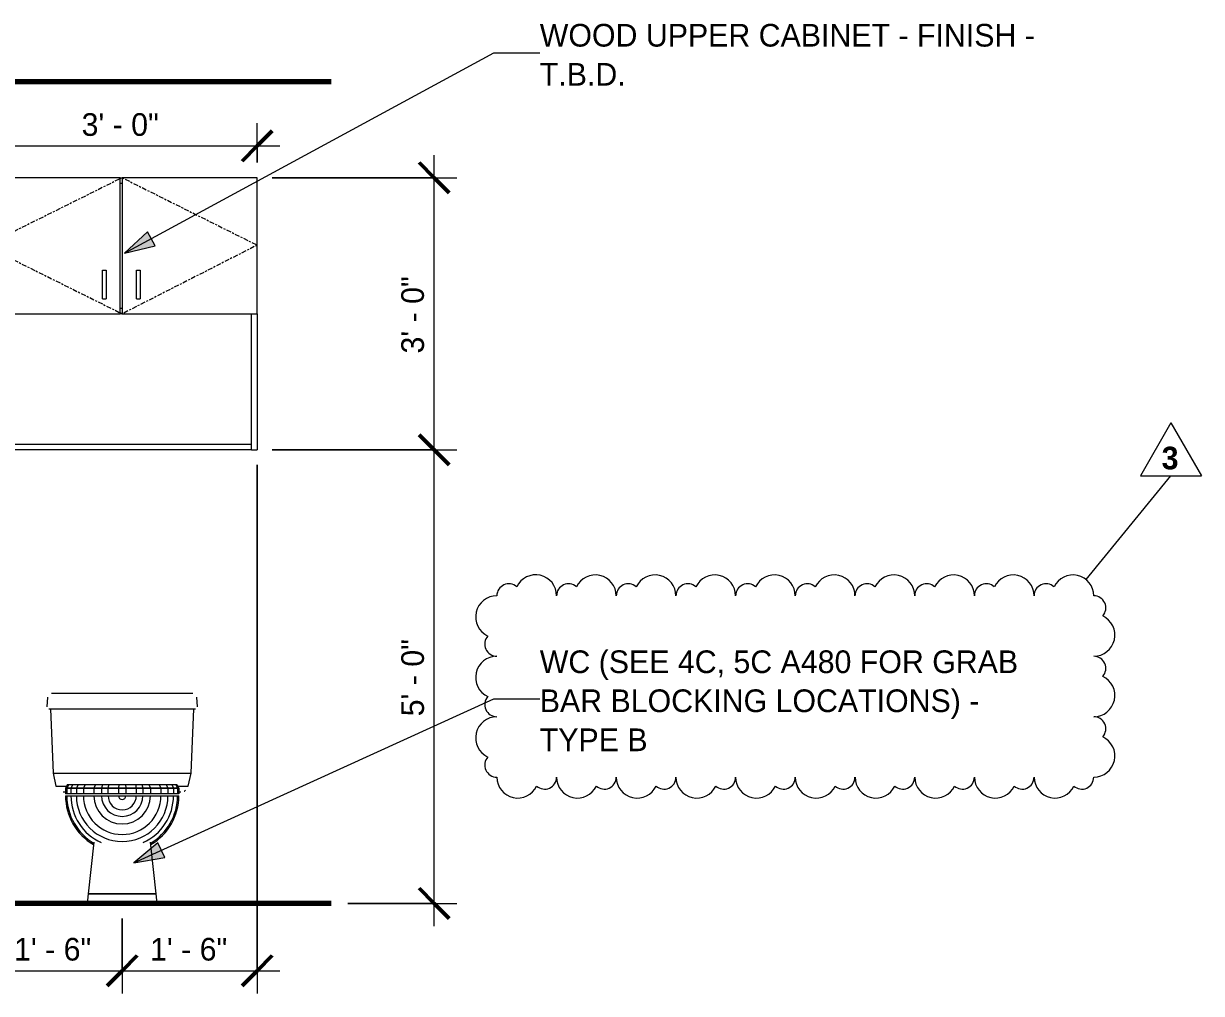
# Model space of a CAD drawing. Header units: inches. Extents: x -3862 to -1699, y -13 to 10420.
# Drawn here: x -1854.4 to -1698.5, y -11.9 to 116.4 of the extents above; entities that cross this region are included whole.
import ezdxf

# ---------------------------------------------------------------- set-up
doc = ezdxf.new("R2010")
doc.units = ezdxf.units.IN
doc.header["$MEASUREMENT"] = 0
doc.linetypes.add('Center', pattern=[1.25, 0.25, -0.1875, 0.625, -0.1875])
for name, color, linetype, lineweight in [('0-5', 130, 'Continuous', 5), ('A-ANNO-DIMS', 211, 'Continuous', 9), ('A-ANNO-DIMS-32', 211, 'Continuous', 9), ('A-FLOR-2', 7, 'Continuous', 70), ('G-ANNO-REVC', 71, 'Continuous', 20), ('G-ANNO-REVC-IDEN', 71, 'Continuous', 20), ('G-ANNO-REVC-IDEN-1', 71, 'Continuous', 9), ('G-ANNO-TEXT', 231, 'Continuous', 9), ('P-SANR-FIXT', 6, 'Continuous', 9), ('Q-CASE', 31, 'Continuous', 9), ('Q-CASE-2', 31, 'Center', 9)]:
    doc.layers.add(name, color=color, linetype=linetype, lineweight=lineweight)
doc.styles.add('Century Gothic', font='ufonts.com_century-gothic.ttf', dxfattribs={"height": 3})
doc.styles.add('Century Gothic_B', font='GOTHICB.TTF', dxfattribs={"height": 3})
doc.dimstyles.new('OD_1__HACK_2', dxfattribs={"dimscale": 12, "dimtxt": 3.132505, "dimasz": 0.333333, "dimexe": 0.25, "dimexo": 0.166667, "dimgap": 0.041667, "dimtad": 1, "dimdec": 0, "dimzin": 3, "dimdsep": 46, "dimlunit": 4, "dimtxsty": 'Century Gothic', "dimblk1": 'OBLIQUE', "dimblk2": 'OBLIQUE', "dimsah": 1, "dimcen": 0.09, "dimdle": 0.25, "dimazin": 0, "dimtfac": 1, "dimtdec": 4, "dimtix": 1, "dimtmove": 0, "dimatfit": 3, "dimfxl": 1, "dimtvp": 1, "dimtfill": 1, "dimfrac": 2, "dimtolj": 1, "dimtzin": 0, "dimarcsym": 2})

# ---------------------------------------------------------------- blocks, each defined once
blk = doc.blocks.new('CTR - 1st Phase - Shell_rvt-6-2BD - ADA TYPE B - OPTION A - BATH LAV WALL')
at = {"layer": 'A-FLOR-2'}
for p, q in [((11432.52, 108.75), (11580.3, 108.75)), ((11580.3, 0), (11462.52, 0))]:
    blk.add_line(p, q, dxfattribs=at)
blk = doc.blocks.new('Toilet-Domestic-3D - Toilet-Domestic-3D-3234795-2BD - ADA TYPE B - OPTION A - BATH LAV WALL')
at = {"layer": 'P-SANR-FIXT'}
for p, q in [((11542.78, 27.29), (11542.67, 26.02)), ((11558.9, 27.75), (11546.4, 27.75)), ((11561.65, 27.72), (11561.65, 27.75)), ((11562.62, 26.02), (11562.51, 27.29)), ((11543.15, 25.75), (11543.53, 17.25)), ((11546.4, 25.75), (11558.9, 25.75)), ((11561.76, 17.25), (11562.15, 25.75)), ((11543.53, 17.25), (11543.89, 15.49)), ((11543.53, 17.25), (11546.4, 17.25)), ((11546.4, 17.25), (11558.9, 17.25)), ((11558.9, 17.25), (11561.76, 17.25)), ((11561.4, 15.49), (11561.76, 17.25)), ((11545.4, 15.75), (11545.15, 15.25)), ((11545.57, 15.75), (11545.32, 15.25)), ((11545.4, 15.75), (11545.57, 15.75)), ((11545.57, 15.75), (11546.1, 15.75)), ((11546.1, 15.75), (11545.86, 15.25)), ((11546.1, 15.75), (11546.82, 15.75)), ((11546.82, 15.75), (11546.59, 15.25)), ((11546.82, 15.75), (11547.74, 15.75)), ((11547.74, 15.75), (11547.52, 15.25)), ((11547.74, 15.75), (11549.1, 15.75)), ((11549.1, 15.75), (11548.91, 15.25)), ((11549.1, 15.75), (11550.06, 15.75)), ((11550.06, 15.75), (11549.91, 15.25)), ((11550.06, 15.75), (11550.88, 15.75)), ((11550.88, 15.75), (11550.77, 15.25)), ((11550.88, 15.75), (11552.19, 15.75)), ((11552.19, 15.75), (11552.15, 15.25)), ((11552.19, 15.75), (11553.1, 15.75)), ((11553.1, 15.75), (11554.41, 15.75)), ((11553.1, 15.75), (11553.15, 15.25)), ((11554.41, 15.75), (11555.23, 15.75)), ((11554.41, 15.75), (11554.52, 15.25)), ((11555.23, 15.75), (11556.19, 15.75)), ((11555.23, 15.75), (11555.38, 15.25)), ((11556.19, 15.75), (11557.56, 15.75)), ((11556.19, 15.75), (11556.38, 15.25)), ((11557.56, 15.75), (11558.48, 15.75)), ((11557.56, 15.75), (11557.77, 15.25)), ((11558.48, 15.75), (11559.2, 15.75)), ((11558.48, 15.75), (11558.7, 15.25)), ((11559.2, 15.75), (11559.73, 15.75)), ((11559.2, 15.75), (11559.43, 15.25)), ((11559.73, 15.75), (11559.9, 15.75)), ((11559.73, 15.75), (11559.97, 15.25)), ((11559.9, 15.75), (11560.14, 15.25)), ((11543.89, 15.49), (11545.25, 15.49)), ((11545.15, 15.25), (11545.32, 15.25)), ((11545.15, 15.25), (11545.15, 14.5)), ((11545.32, 15.24), (11545.15, 15.24)), ((11545.32, 14.5), (11545.15, 14.5)), ((11545.15, 14.25), (11545.32, 14.25)), ((11545.32, 15.25), (11545.86, 15.25)), ((11545.32, 15.25), (11545.32, 14.5)), ((11545.86, 15.24), (11545.32, 15.24)), ((11545.86, 14.5), (11545.32, 14.5)), ((11545.32, 14.25), (11545.86, 14.25)), ((11545.86, 15.25), (11546.59, 15.25)), ((11546.59, 15.24), (11545.86, 15.24)), ((11545.86, 15.24), (11545.86, 14.5)), ((11546.59, 14.5), (11545.86, 14.5)), ((11545.86, 14.25), (11546.59, 14.25)), ((11546.59, 15.25), (11547.52, 15.25)), ((11546.59, 15.25), (11546.59, 14.5)), ((11547.52, 15.24), (11546.59, 15.24)), ((11547.52, 14.5), (11546.59, 14.5)), ((11546.59, 14.25), (11547.52, 14.25)), ((11547.52, 15.25), (11548.91, 15.25)), ((11548.91, 15.24), (11547.52, 15.24)), ((11547.52, 15.24), (11547.52, 14.5)), ((11548.91, 14.5), (11547.52, 14.5)), ((11547.52, 14.25), (11548.91, 14.25)), ((11548.91, 15.25), (11549.91, 15.25)), ((11548.91, 15.25), (11548.91, 14.5)), ((11549.91, 15.24), (11548.91, 15.24)), ((11549.91, 14.5), (11548.91, 14.5)), ((11548.91, 14.25), (11549.91, 14.25)), ((11549.91, 15.25), (11550.77, 15.25)), ((11550.77, 15.24), (11549.91, 15.24)), ((11549.91, 15.24), (11549.91, 14.5)), ((11550.77, 14.5), (11549.91, 14.5)), ((11549.91, 14.25), (11550.77, 14.25)), ((11550.77, 15.25), (11552.15, 15.25)), ((11550.77, 15.25), (11550.77, 14.5)), ((11552.15, 15.24), (11550.77, 15.24)), ((11552.15, 14.5), (11550.77, 14.5)), ((11550.77, 14.25), (11552.15, 14.25)), ((11552.15, 15.25), (11553.15, 15.25)), ((11553.15, 15.24), (11552.15, 15.24)), ((11552.15, 15.24), (11552.15, 14.5)), ((11553.15, 14.5), (11552.15, 14.5)), ((11552.15, 14.25), (11552.65, 14.25)), ((11552.65, 14.25), (11553.15, 14.25)), ((11553.15, 15.25), (11554.52, 15.25)), ((11554.52, 15.24), (11553.15, 15.24)), ((11553.15, 15.24), (11553.15, 14.5)), ((11554.52, 14.5), (11553.15, 14.5)), ((11553.15, 14.25), (11554.52, 14.25)), ((11554.52, 15.25), (11555.39, 15.25)), ((11555.39, 15.24), (11554.52, 15.24)), ((11554.52, 15.24), (11554.52, 14.5)), ((11555.39, 14.5), (11554.52, 14.5)), ((11554.52, 14.25), (11555.39, 14.25)), ((11555.39, 15.25), (11556.38, 15.25)), ((11556.39, 15.24), (11555.39, 15.24)), ((11555.39, 15.24), (11555.39, 14.5)), ((11556.39, 14.5), (11555.39, 14.5)), ((11555.39, 14.25), (11556.39, 14.25)), ((11556.39, 15.25), (11557.77, 15.25)), ((11557.77, 15.24), (11556.39, 15.24)), ((11556.39, 15.24), (11556.39, 14.5)), ((11557.77, 14.5), (11556.39, 14.5)), ((11556.39, 14.25), (11557.77, 14.25)), ((11557.77, 15.25), (11558.71, 15.25)), ((11558.71, 15.24), (11557.77, 15.24)), ((11557.77, 15.24), (11557.77, 14.5)), ((11558.71, 14.5), (11557.77, 14.5)), ((11557.77, 14.25), (11558.71, 14.25)), ((11558.71, 15.25), (11559.43, 15.25)), ((11558.71, 15.25), (11558.71, 14.5)), ((11559.43, 15.24), (11558.71, 15.24)), ((11559.43, 14.5), (11558.71, 14.5)), ((11558.71, 14.25), (11559.43, 14.25)), ((11559.43, 15.25), (11559.97, 15.25)), ((11559.43, 15.25), (11559.43, 14.5)), ((11559.97, 15.24), (11559.43, 15.24)), ((11559.97, 14.5), (11559.43, 14.5)), ((11559.43, 14.25), (11559.97, 14.25)), ((11559.97, 15.25), (11560.15, 15.25)), ((11560.15, 15.24), (11559.97, 15.24)), ((11559.97, 15.24), (11559.97, 14.5)), ((11560.15, 14.5), (11559.97, 14.5)), ((11559.97, 14.25), (11560.15, 14.25)), ((11560.04, 15.49), (11561.4, 15.49)), ((11560.15, 15.25), (11560.15, 14.5)), ((11548.9, 8.12), (11548.15, 1.25)), ((11549.77, 8.12), (11549.75, 8.12)), ((11555.54, 8.12), (11555.52, 8.12)), ((11557.15, 1.25), (11556.4, 8.12)), ((11548.15, 1.25), (11548.01, 0)), ((11548.37, 1.25), (11548.15, 1.25)), ((11548.15, 1.25), (11548.37, 1.25)), ((11549.01, 1.25), (11548.37, 1.25)), ((11548.37, 1.25), (11552.65, 1.25)), ((11550, 1.25), (11549.01, 1.25)), ((11551.26, 1.25), (11550, 1.25)), ((11552.65, 1.25), (11551.26, 1.25)), ((11554.04, 1.25), (11552.65, 1.25)), ((11552.65, 1.25), (11554.04, 1.25)), ((11555.29, 1.25), (11554.04, 1.25)), ((11554.04, 1.25), (11555.29, 1.25)), ((11556.29, 1.25), (11555.29, 1.25)), ((11555.29, 1.25), (11556.29, 1.25)), ((11556.93, 1.25), (11556.29, 1.25)), ((11556.29, 1.25), (11556.93, 1.25)), ((11557.15, 1.25), (11556.93, 1.25)), ((11556.93, 1.25), (11557.15, 1.25)), ((11557.28, 0), (11557.15, 1.25))]:
    blk.add_line(p, q, dxfattribs=at)
at = {"layer": 'P-SANR-FIXT', "flags": 128}
for points in [[(11546.4, 27.75), (11546.27, 27.75), (11546.15, 27.75), (11546.02, 27.75), (11545.9, 27.75), (11545.78, 27.75), (11545.66, 27.75), (11545.54, 27.75), (11545.42, 27.75), (11545.3, 27.75), (11545.18, 27.75), (11545.07, 27.75), (11544.96, 27.75), (11544.85, 27.75), (11544.74, 27.75), (11544.64, 27.75), (11544.54, 27.75), (11544.44, 27.75), (11544.34, 27.75), (11544.25, 27.75), (11544.16, 27.75), (11544.08, 27.75), (11543.99, 27.75), (11543.92, 27.75), (11543.84, 27.75), (11543.77, 27.75), (11543.71, 27.75), (11543.65, 27.75), (11543.59, 27.75), (11543.54, 27.75), (11543.49, 27.75), (11543.45, 27.75), (11543.41, 27.75), (11543.38, 27.75), (11543.35, 27.75), (11543.33, 27.75), (11543.31, 27.75), (11543.29, 27.75), (11543.28, 27.75), (11543.28, 27.75), (11543.28, 27.75)], [(11562.01, 27.75), (11562.01, 27.75), (11562, 27.75), (11561.99, 27.75), (11561.97, 27.75), (11561.95, 27.75), (11561.92, 27.75), (11561.89, 27.75), (11561.86, 27.75), (11561.81, 27.75), (11561.77, 27.75), (11561.72, 27.75), (11561.66, 27.75), (11561.6, 27.75), (11561.54, 27.75), (11561.47, 27.75), (11561.4, 27.75), (11561.32, 27.75), (11561.24, 27.75), (11561.16, 27.75), (11561.07, 27.75), (11560.98, 27.75), (11560.88, 27.75), (11560.78, 27.75), (11560.68, 27.75), (11560.58, 27.75), (11560.47, 27.75), (11560.37, 27.75), (11560.25, 27.75), (11560.14, 27.75), (11560.03, 27.75), (11559.91, 27.75), (11559.79, 27.75), (11559.67, 27.75), (11559.55, 27.75), (11559.43, 27.75), (11559.3, 27.75), (11559.18, 27.75), (11559.05, 27.75), (11558.93, 27.75), (11558.9, 27.75)], [(11542.92, 25.75), (11542.92, 25.75), (11542.93, 25.75), (11542.94, 25.75), (11542.96, 25.75), (11542.99, 25.75), (11543.02, 25.75), (11543.05, 25.75), (11543.1, 25.75), (11543.14, 25.75), (11543.19, 25.75), (11543.25, 25.75), (11543.31, 25.75), (11543.38, 25.75), (11543.45, 25.75), (11543.53, 25.75), (11543.61, 25.75), (11543.69, 25.75), (11543.78, 25.75), (11543.88, 25.75), (11543.97, 25.75), (11544.08, 25.75), (11544.18, 25.75), (11544.29, 25.75), (11544.4, 25.75), (11544.52, 25.75), (11544.64, 25.75), (11544.76, 25.75), (11544.88, 25.75), (11545.01, 25.75), (11545.14, 25.75), (11545.27, 25.75), (11545.4, 25.75), (11545.53, 25.75), (11545.67, 25.75), (11545.81, 25.75), (11545.94, 25.75), (11546.08, 25.75), (11546.22, 25.75), (11546.36, 25.75), (11546.4, 25.75)], [(11558.9, 25.75), (11559.04, 25.75), (11559.17, 25.75), (11559.31, 25.75), (11559.45, 25.75), (11559.59, 25.75), (11559.72, 25.75), (11559.86, 25.75), (11559.99, 25.75), (11560.12, 25.75), (11560.25, 25.75), (11560.38, 25.75), (11560.5, 25.75), (11560.62, 25.75), (11560.74, 25.75), (11560.86, 25.75), (11560.97, 25.75), (11561.08, 25.75), (11561.19, 25.75), (11561.29, 25.75), (11561.39, 25.75), (11561.49, 25.75), (11561.58, 25.75), (11561.66, 25.75), (11561.75, 25.75), (11561.82, 25.75), (11561.9, 25.75), (11561.96, 25.75), (11562.03, 25.75), (11562.08, 25.75), (11562.14, 25.75), (11562.19, 25.75), (11562.23, 25.75), (11562.27, 25.75), (11562.3, 25.75), (11562.32, 25.75), (11562.34, 25.75), (11562.36, 25.75), (11562.37, 25.75), (11562.37, 25.75), (11562.37, 25.75)], [(11544.86, 14.75), (11544.86, 14.75), (11544.86, 14.75), (11544.87, 14.75), (11544.88, 14.75), (11544.89, 14.75), (11544.9, 14.75), (11544.92, 14.75), (11544.94, 14.75), (11544.96, 14.75), (11544.98, 14.75), (11545.01, 14.75), (11545.03, 14.75), (11545.06, 14.75), (11545.09, 14.75), (11545.13, 14.75), (11545.15, 14.75)], [(11560.16, 14.75), (11560.19, 14.75), (11560.22, 14.75), (11560.25, 14.75), (11560.28, 14.75), (11560.31, 14.75), (11560.33, 14.75), (11560.35, 14.75), (11560.37, 14.75), (11560.39, 14.75), (11560.4, 14.75), (11560.41, 14.75), (11560.42, 14.75), (11560.43, 14.75), (11560.43, 14.75), (11560.43, 14.75), (11560.43, 14.75)]]:
    blk.add_lwpolyline(points, dxfattribs=at)
at = {"layer": 'P-SANR-FIXT'}
for radius, start, end in [(7.5, 180, 239.5183), (7.33, 180, 239.6408), (6.79, 180, 245.7328), (6.06, 180, 360), (5.13, 180, 360), (3.74, 180, 360), (2.74, 180, 360), (1.87, 180, 360), (0.5, 180, 360), (6.79, 294.2672, 360), (7.33, 300.3592, 360), (7.5, 300.4817, 360)]:
    blk.add_arc((11552.65, 14.25), radius, start, end, dxfattribs=at)
blk.add_open_spline([(11560.86, 14.84), (11560.89, 14.86), (11560.95, 14.89), (11561.01, 14.93), (11561.04, 14.96)], degree=3, dxfattribs=at)
blk = doc.blocks.new('300 Series Wall Hung Cabinet_326 - 36_-2909953-2BD - ADA TYPE B - OPTION A - BATH LAV WALL')
at = {"layer": 'Q-CASE'}
for p, q in [((11552.4, 96), (11534.52, 96)), ((11534.52, 96), (11534.52, 78)), ((11552.4, 78), (11552.4, 96)), ((11552.4, 96), (11552.65, 96)), ((11552.65, 95.25), (11552.4, 95.25)), ((11570.52, 96), (11552.65, 96)), ((11552.65, 96), (11552.65, 78)), ((11570.52, 78), (11570.52, 96)), ((11550.03, 83.75), (11550.52, 83.75)), ((11550.03, 80), (11550.03, 83.75)), ((11550.52, 83.75), (11550.52, 80)), ((11554.53, 83.75), (11555.02, 83.75)), ((11554.53, 80), (11554.53, 83.75)), ((11555.02, 83.75), (11555.02, 80)), ((11550.03, 80), (11550.52, 80)), ((11554.53, 80), (11555.02, 80)), ((11534.52, 78), (11552.4, 78)), ((11534.52, 60), (11534.52, 78)), ((11535.27, 78), (11535.27, 60)), ((11552.4, 78.75), (11552.65, 78.75)), ((11552.65, 78), (11552.4, 78)), ((11552.65, 78), (11570.52, 78)), ((11569.77, 60), (11569.77, 78)), ((11570.52, 78), (11570.52, 60)), ((11534.52, 60), (11535.27, 60)), ((11535.27, 60.75), (11569.77, 60.75)), ((11535.27, 60.75), (11535.27, 60)), ((11569.77, 60), (11535.27, 60)), ((11569.77, 60), (11569.77, 60.75)), ((11569.77, 60), (11570.52, 60))]:
    blk.add_line(p, q, dxfattribs=at)
at = {"layer": 'Q-CASE-2'}
for p, q in [((11552.65, 96), (11534.52, 87)), ((11552.65, 96), (11570.52, 87.08)), ((11534.52, 87), (11552.65, 78)), ((11570.52, 87.08), (11552.65, 78))]:
    blk.add_line(p, q, dxfattribs=at)
blk = doc.blocks.new('DIMBLOCK110-2BD - ADA TYPE B - OPTION A - BATH LAV WALL')
at = {"layer": 'A-ANNO-DIMS-32'}
for p, q in [((-1859.49, 32), (-1859.49, -11.91)), ((-1859.49, -8.91), (-1859.49, 32)), ((-1841.36, -2), (-1841.36, -11.91)), ((-1841.36, -8.91), (-1841.36, -2)), ((-1859.49, -8.91), (-1841.36, -8.91))]:
    blk.add_line(p, q, dxfattribs=at)
at = {"layer": 'A-ANNO-DIMS-32', "lineweight": 50}
for p, q in [((-1859.49, -8.91), (-1857.49, -6.91)), ((-1841.36, -8.91), (-1839.36, -6.91)), ((-1859.49, -8.91), (-1861.49, -10.91)), ((-1841.36, -8.91), (-1843.36, -10.91))]:
    blk.add_line(p, q, dxfattribs=at)
at = {"layer": 'A-ANNO-DIMS-32', "color": 0, "insert": (-1855.67, -4.56), "char_height": 3, "width": 12.5897, "attachment_point": 1, "line_spacing_factor": 0.984502, "style": 'Century Gothic', "bg_fill": 3, "box_fill_scale": 1.25, "bg_fill_color": 256, "bg_fill_true_color": 13158600, "bg_fill_transparency": 0}
blk.add_mtext('1\' - 6"', dxfattribs=at)
blk = doc.blocks.new('_Oblique')
at = {"color": 0, "linetype": 'ByBlock', "lineweight": -2}
blk.add_line((-0.5, -0.5), (0.5, 0.5), dxfattribs=at)
blk = doc.blocks.new('DIMBLOCK111-2BD - ADA TYPE B - OPTION A - BATH LAV WALL')
at = {"layer": 'A-ANNO-DIMS-32'}
for p, q in [((-1823.49, 58), (-1823.49, -11.91)), ((-1823.49, -8.91), (-1823.49, 58)), ((-1841.36, -2), (-1841.36, -11.91)), ((-1841.36, -8.91), (-1841.36, -2)), ((-1841.36, -8.91), (-1820.49, -8.91))]:
    blk.add_line(p, q, dxfattribs=at)
at = {"layer": 'A-ANNO-DIMS-32', "lineweight": 50}
for p, q in [((-1841.36, -8.91), (-1839.36, -6.91)), ((-1823.49, -8.91), (-1821.49, -6.91)), ((-1841.36, -8.91), (-1843.36, -10.91)), ((-1823.49, -8.91), (-1825.49, -10.91))]:
    blk.add_line(p, q, dxfattribs=at)
at = {"layer": 'A-ANNO-DIMS-32', "color": 0, "insert": (-1837.67, -4.56), "char_height": 3, "width": 12.5897, "attachment_point": 1, "line_spacing_factor": 0.984502, "style": 'Century Gothic', "bg_fill": 3, "box_fill_scale": 1.25, "bg_fill_color": 256, "bg_fill_true_color": 13158600, "bg_fill_transparency": 0}
blk.add_mtext('1\' - 6"', dxfattribs=at)
blk = doc.blocks.new('DIMBLOCK112-2BD - ADA TYPE B - OPTION A - BATH LAV WALL')
at = {"layer": 'A-ANNO-DIMS-32', "lineweight": 50}
for p, q in [((-1800.07, 60), (-1802.07, 62)), ((-1800.07, 60), (-1798.07, 58)), ((-1800.07, 0), (-1802.07, 2)), ((-1800.07, 0), (-1798.07, -2))]:
    blk.add_line(p, q, dxfattribs=at)
at = {"layer": 'A-ANNO-DIMS-32'}
for p, q in [((-1821.49, 60), (-1797.07, 60)), ((-1800.07, 60), (-1821.49, 60)), ((-1800.07, -3), (-1800.07, 60)), ((-1811.48, 0), (-1797.07, 0)), ((-1800.07, 0), (-1811.48, 0))]:
    blk.add_line(p, q, dxfattribs=at)
at = {"layer": 'A-ANNO-DIMS-32', "color": 0, "insert": (-1804.42, 24.75), "char_height": 3, "width": 12.5897, "attachment_point": 1, "rotation": 90, "line_spacing_factor": 0.984502, "style": 'Century Gothic', "bg_fill": 3, "box_fill_scale": 1.25, "bg_fill_color": 256, "bg_fill_true_color": 13158600, "bg_fill_transparency": 0}
blk.add_mtext('5\' - 0"', dxfattribs=at)
blk = doc.blocks.new('DIMBLOCK113-2BD - ADA TYPE B - OPTION A - BATH LAV WALL')
at = {"layer": 'A-ANNO-DIMS-32'}
for p, q in [((-1800.07, 60), (-1800.07, 99)), ((-1821.49, 96), (-1797.07, 96)), ((-1800.07, 96), (-1821.49, 96)), ((-1821.49, 60), (-1797.07, 60)), ((-1800.07, 60), (-1821.49, 60))]:
    blk.add_line(p, q, dxfattribs=at)
at = {"layer": 'A-ANNO-DIMS-32', "lineweight": 50}
for p, q in [((-1800.07, 96), (-1802.07, 98)), ((-1800.07, 96), (-1798.07, 94)), ((-1800.07, 60), (-1802.07, 62)), ((-1800.07, 60), (-1798.07, 58))]:
    blk.add_line(p, q, dxfattribs=at)
at = {"layer": 'A-ANNO-DIMS-32', "color": 0, "insert": (-1804.42, 72.75), "char_height": 3, "width": 12.5897, "attachment_point": 1, "rotation": 90, "line_spacing_factor": 0.984502, "style": 'Century Gothic', "bg_fill": 3, "box_fill_scale": 1.25, "bg_fill_color": 256, "bg_fill_true_color": 13158600, "bg_fill_transparency": 0}
blk.add_mtext('3\' - 0"', dxfattribs=at)
blk = doc.blocks.new('DIMBLOCK121-2BD - ADA TYPE B - OPTION A - BATH LAV WALL')
at = {"layer": 'A-ANNO-DIMS-32'}
for p, q in [((-1859.49, 98), (-1859.49, 103.2)), ((-1823.49, 98), (-1823.49, 103.2)), ((-1859.49, 100.2), (-1820.49, 100.2)), ((-1859.49, 100.2), (-1859.49, 98)), ((-1823.49, 100.2), (-1823.49, 98))]:
    blk.add_line(p, q, dxfattribs=at)
at = {"layer": 'A-ANNO-DIMS-32', "lineweight": 50}
for p, q in [((-1859.49, 100.2), (-1857.49, 102.2)), ((-1823.49, 100.2), (-1821.49, 102.2)), ((-1859.49, 100.2), (-1861.49, 98.2)), ((-1823.49, 100.2), (-1825.49, 98.2))]:
    blk.add_line(p, q, dxfattribs=at)
at = {"layer": 'A-ANNO-DIMS-32', "color": 0, "insert": (-1846.73, 104.54), "char_height": 3, "width": 12.5897, "attachment_point": 1, "line_spacing_factor": 0.984502, "style": 'Century Gothic', "bg_fill": 3, "box_fill_scale": 1.25, "bg_fill_color": 256, "bg_fill_true_color": 13158600, "bg_fill_transparency": 0}
blk.add_mtext('3\' - 0"', dxfattribs=at)
blk = doc.blocks.new('Family - ___-3235425-2BD - ADA TYPE B - OPTION A - BATH LAV WALL')
at = {"layer": 'G-ANNO-REVC'}
for centre, radius, start, end in [((11603.82, 40.7), 1.58, 48.1897, 180), ((11607.38, 40.7), 2.77, 0, 154.7912), ((11611.72, 40.7), 1.58, 48.1897, 180), ((11615.28, 40.7), 2.76, 0, 154.7912), ((11619.62, 40.7), 1.58, 48.1897, 180), ((11623.18, 40.7), 2.76, 0, 154.7912), ((11627.52, 40.7), 1.58, 48.1897, 180), ((11631.08, 40.7), 2.76, 0, 154.7912), ((11635.42, 40.7), 1.58, 48.1897, 180), ((11638.98, 40.7), 2.76, 0, 154.7912), ((11643.32, 40.7), 1.58, 48.1897, 180), ((11646.88, 40.7), 2.76, 0, 154.7912), ((11651.22, 40.7), 1.58, 48.1897, 180), ((11654.78, 40.7), 2.76, 0, 154.7912), ((11659.12, 40.7), 1.58, 48.1897, 180), ((11662.68, 40.7), 2.76, 0, 154.7912), ((11667.02, 40.7), 1.58, 48.1897, 180), ((11670.58, 40.7), 2.76, 0, 154.7912), ((11674.92, 40.7), 1.58, 48.1897, 180), ((11678.48, 40.7), 2.76, 0, 154.7912), ((11602.24, 37.9), 2.8, 90, 244.7912), ((11681.24, 39.1), 1.6, 318.1897, 90), ((11681.24, 35.5), 2.8, 270, 64.7912), ((11602.24, 34.3), 1.6, 138.1897, 270), ((11602.24, 29.9), 2.8, 90, 244.7912), ((11681.24, 31.1), 1.6, 318.1897, 90), ((11681.24, 27.5), 2.8, 270, 64.7912), ((11602.24, 26.3), 1.6, 138.1897, 270), ((11602.24, 21.9), 2.8, 90, 244.7912), ((11681.24, 23.1), 1.6, 318.1897, 90), ((11681.24, 19.5), 2.8, 270, 64.7912), ((11602.24, 18.3), 1.6, 138.1897, 270), ((11605.01, 16.7), 2.76, 180, 334.7912), ((11608.56, 16.7), 1.58, 228.1897, 360), ((11612.91, 16.7), 2.76, 180, 334.7912), ((11616.46, 16.7), 1.58, 228.1897, 360), ((11620.81, 16.7), 2.77, 180, 334.7912), ((11624.36, 16.7), 1.58, 228.1897, 360), ((11628.71, 16.7), 2.77, 180, 334.7912), ((11632.26, 16.7), 1.58, 228.1897, 360), ((11636.61, 16.7), 2.77, 180, 334.7912), ((11640.16, 16.7), 1.58, 228.1897, 360), ((11644.51, 16.7), 2.77, 180, 334.7912), ((11648.06, 16.7), 1.58, 228.1897, 360), ((11652.41, 16.7), 2.76, 180, 334.7912), ((11655.96, 16.7), 1.58, 228.1897, 360), ((11660.31, 16.7), 2.76, 180, 334.7912), ((11663.86, 16.7), 1.58, 228.1897, 360), ((11668.21, 16.7), 2.76, 180, 334.7912), ((11671.76, 16.7), 1.58, 228.1897, 360), ((11676.11, 16.7), 2.76, 180, 334.7912), ((11679.66, 16.7), 1.58, 228.1897, 360)]:
    blk.add_arc(centre, radius, start, end, dxfattribs=at)
blk = doc.blocks.new('Revision Tag - Revision Tag-3214722-2BD - ADA TYPE B - OPTION A - BATH LAV WALL')
at = {"layer": 'G-ANNO-REVC-IDEN'}
for p, q in [((11691.45, 63.56), (11687.41, 56.56)), ((11691.45, 63.56), (11695.49, 56.56)), ((11687.41, 56.56), (11695.49, 56.56))]:
    blk.add_line(p, q, dxfattribs=at)

msp = doc.modelspace()

# ---------------------------------------------------------------- hatches: boundary and pattern name
at = {"layer": 'G-ANNO-TEXT'}
msp.add_hatch(color=256, dxfattribs=at).paths.add_polyline_path([(-1841.04, 86.01), (-1837.01, 86.98), (-1838.03, 88.86)], flags=0)

# ---------------------------------------------------------------- linework, layer by layer
at = {"layer": 'G-ANNO-REVC-IDEN'}
msp.add_line((-1713.78, 42.84), (-1702.56, 56.56), dxfattribs=at)
at = {"layer": 'G-ANNO-TEXT'}
for p, q in [((-1792.18, 112.52), (-1786.09, 112.52)), ((-1838.03, 88.86), (-1841.04, 86.01)), ((-1837.01, 86.98), (-1838.03, 88.86)), ((-1841.04, 86.01), (-1837.01, 86.98)), ((-1792.18, 27.06), (-1786.09, 27.06))]:
    msp.add_line(p, q, dxfattribs=at)

# ---------------------------------------------------------------- block references
at = {"layer": '0-5'}
msp.add_blockref('CTR - 1st Phase - Shell_rvt-6-2BD - ADA TYPE B - OPTION A - BATH LAV WALL', (-13394.01, 0), dxfattribs=at)
at = {"layer": 'G-ANNO-REVC'}
msp.add_blockref('Family - ___-3235425-2BD - ADA TYPE B - OPTION A - BATH LAV WALL', (-13394.01, 0), dxfattribs=at)
at = {"layer": 'G-ANNO-REVC-IDEN'}
msp.add_blockref('Revision Tag - Revision Tag-3214722-2BD - ADA TYPE B - OPTION A - BATH LAV WALL', (-13394.01, 0), dxfattribs=at)
at = {"layer": 'P-SANR-FIXT'}
msp.add_blockref('Toilet-Domestic-3D - Toilet-Domestic-3D-3234795-2BD - ADA TYPE B - OPTION A - BATH LAV WALL', (-13394.01, 0), dxfattribs=at)
at = {"layer": 'Q-CASE'}
msp.add_blockref('300 Series Wall Hung Cabinet_326 - 36_-2909953-2BD - ADA TYPE B - OPTION A - BATH LAV WALL', (-13394.01, 0), dxfattribs=at)

# ---------------------------------------------------------------- texts
at = {"layer": 'G-ANNO-REVC-IDEN-1', "insert": (-1703.78, 60.42), "char_height": 3, "width": 2.929, "attachment_point": 1, "style": 'Century Gothic_B'}
msp.add_mtext('\\fCentury Gothic|b1|i0|c0|p34|;3', dxfattribs=at)
at = {"layer": 'G-ANNO-TEXT', "char_height": 3, "attachment_point": 1, "style": 'Century Gothic'}
for s, insert, width in [('WOOD UPPER CABINET - FINISH -', (-1786.09, 116.35), 79.891), ('T.B.D.', (-1786.09, 111.18), 13.231), ('WC (SEE 4C, 5C A480 FOR GRAB', (-1786.09, 33.47), 79.285), ('BAR BLOCKING LOCATIONS) -', (-1786.09, 28.31), 73.427), ('TYPE B', (-1786.09, 23.14), 15.554)]:
    msp.add_mtext(s, dxfattribs=dict(at, insert=insert, width=width))

# ---------------------------------------------------------------- next in the draw order: dimensions: what is measured, and where the dimension line sits
at = {"layer": 'A-ANNO-DIMS'}
dim = msp.add_linear_dim(base=(-1841.36, -8.91), p1=(-1859.49, 34), p2=(-1841.36, 0), dimstyle='OD_1__HACK_2', override={"dimpost": '<>', "dimfxl": 38.529412}, dxfattribs=at)
dim.commit()
dim.dimension.update_dxf_attribs({"geometry": 'DIMBLOCK110-2BD - ADA TYPE B - OPTION A - BATH LAV WALL', "text_midpoint": (-1850.43, -6.83)})

# ---------------------------------------------------------------- next in the draw order: dimensions: what is measured, and where the dimension line sits
dim = msp.add_linear_dim(base=(-1823.49, -8.91), p1=(-1841.36, 0), p2=(-1823.49, 60), dimstyle='OD_1__HACK_2', override={"dimpost": '<>', "dimfxl": 62.606035}, dxfattribs=at)
dim.commit()
dim.dimension.update_dxf_attribs({"geometry": 'DIMBLOCK111-2BD - ADA TYPE B - OPTION A - BATH LAV WALL', "text_midpoint": (-1832.43, -6.83)})

# ---------------------------------------------------------------- next in the draw order: hatches: boundary and pattern name
at = {"layer": 'G-ANNO-TEXT'}
msp.add_hatch(color=256, dxfattribs=at).paths.add_polyline_path([(-1839.82, 5.39), (-1835.73, 6.07), (-1836.62, 8.02)], flags=0)

# ---------------------------------------------------------------- next in the draw order: linework, layer by layer
for p, q in [((-1836.62, 8.02), (-1839.82, 5.39)), ((-1835.73, 6.07), (-1836.62, 8.02)), ((-1839.82, 5.39), (-1835.73, 6.07))]:
    msp.add_line(p, q, dxfattribs=at)

# ---------------------------------------------------------------- next in the draw order: dimensions: what is measured, and where the dimension line sits
at = {"layer": 'A-ANNO-DIMS'}
dim = msp.add_linear_dim(base=(-1800.07, 60), p1=(-1813.48, 0), p2=(-1823.49, 60), angle=90, dimstyle='OD_1__HACK_2', override={"dimpost": '<>', "dimfxl": 60.82931}, dxfattribs=at)
dim.commit()
dim.dimension.update_dxf_attribs({"geometry": 'DIMBLOCK112-2BD - ADA TYPE B - OPTION A - BATH LAV WALL', "text_midpoint": (-1802.15, 30)})

# ---------------------------------------------------------------- next in the draw order: linework, layer by layer
at = {"layer": 'G-ANNO-TEXT'}
msp.add_line((-1839.82, 5.39), (-1792.18, 27.06), dxfattribs=at)

# ---------------------------------------------------------------- next in the draw order: dimensions: what is measured, and where the dimension line sits
at = {"layer": 'A-ANNO-DIMS'}
dim = msp.add_linear_dim(base=(-1800.07, 96), p1=(-1823.49, 60), p2=(-1823.49, 96), angle=90, dimstyle='OD_1__HACK_2', override={"dimpost": '<>', "dimfxl": 36}, dxfattribs=at)
dim.commit()
dim.dimension.update_dxf_attribs({"geometry": 'DIMBLOCK113-2BD - ADA TYPE B - OPTION A - BATH LAV WALL', "text_midpoint": (-1802.15, 78)})

# ---------------------------------------------------------------- next in the draw order: dimensions: what is measured, and where the dimension line sits
dim = msp.add_linear_dim(base=(-1823.49, 100.2), p1=(-1859.49, 96), p2=(-1823.49, 96), dimstyle='OD_1__HACK_2', override={"dimpost": '<>', "dimfxl": 36}, dxfattribs=at)
dim.commit()
dim.dimension.update_dxf_attribs({"geometry": 'DIMBLOCK121-2BD - ADA TYPE B - OPTION A - BATH LAV WALL', "text_midpoint": (-1841.49, 102.27)})

# ---------------------------------------------------------------- next in the draw order: linework, layer by layer
at = {"layer": 'G-ANNO-TEXT'}
msp.add_line((-1841.04, 86.01), (-1792.18, 112.52), dxfattribs=at)

doc.saveas('drawing.dxf')
